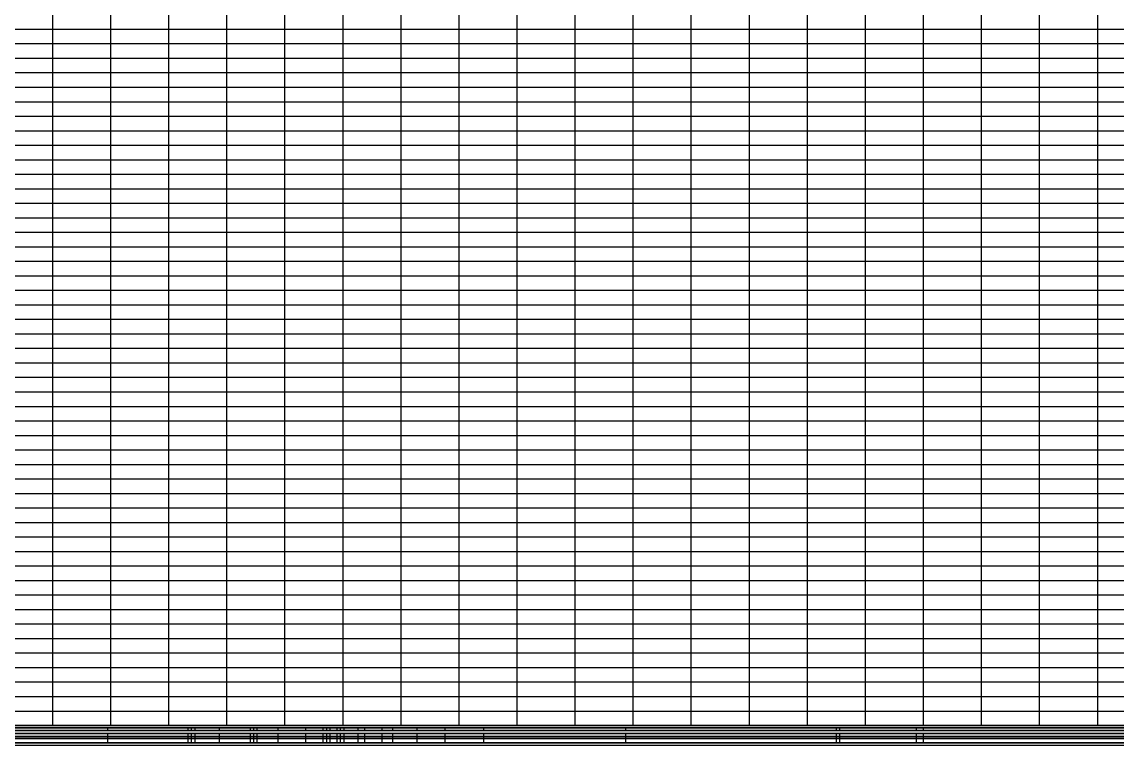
# Model space of a CAD drawing. Header units: metres. Extents: x 575895 to 634487, y 3214622 to 3222739.
# Drawn here: x 602897 to 606670, y 3215168 to 3217661 of the extents above; entities that cross this region are included whole.
import ezdxf

# ---------------------------------------------------------------- set-up
doc = ezdxf.new("R2010")
doc.units = ezdxf.units.M
for name, color, linetype in [('C-ROAD-PROF-GRID-MAJR', 8, 'Continuous'), ('C-ROAD-PROF-TTLB', 5, 'Continuous'), ('TXT HOR', 2, 'Continuous')]:
    doc.layers.add(name, color=color, linetype=linetype)

msp = doc.modelspace()

# ---------------------------------------------------------------- linework, layer by layer
at = {"layer": 'C-ROAD-PROF-GRID-MAJR', "color": 8, "linetype": 'Continuous', "lineweight": -3, "ltscale": 0.6}
for p, q in [((604002.9, 3215235.7), (604002.9, 3219993.6)), ((603802.9, 3215235.7), (603802.9, 3219903.1)), ((604202.9, 3215235.7), (604202.9, 3219864.1)), ((604402.9, 3215235.7), (604402.9, 3219873.7)), ((604802.9, 3215235.7), (604802.9, 3219878.6)), ((604602.9, 3215235.7), (604602.9, 3219855.4)), ((605002.9, 3215235.7), (605002.9, 3219847.3)), ((605202.9, 3215235.7), (605202.9, 3219834.3)), ((603602.9, 3215235.7), (603602.9, 3219787.5)), ((605402.9, 3215235.7), (605402.9, 3219807.6)), ((605602.9, 3215235.7), (605602.9, 3219792.3)), ((605802.9, 3215235.7), (605802.9, 3219802.8)), ((606002.9, 3215235.7), (606002.9, 3219753.8)), ((606202.9, 3215235.7), (606202.9, 3219765.8)), ((606402.9, 3215235.7), (606402.9, 3219726)), ((606602.9, 3215235.7), (606602.9, 3219724)), ((603002.9, 3215235.7), (603002.9, 3219698.8)), ((603202.9, 3215235.7), (603202.9, 3219700.8)), ((603402.9, 3215235.7), (603402.9, 3219702.8)), ((578887.7, 3217635.7), (634202.9, 3217635.7)), ((578337, 3217585.7), (634202.9, 3217585.7)), ((577365.6, 3217535.7), (634202.9, 3217535.7)), ((577266.7, 3217485.7), (634202.9, 3217485.7)), ((576892.4, 3217435.7), (634202.9, 3217435.7)), ((576738.6, 3217385.7), (634202.9, 3217385.7)), ((576102.9, 3217335.7), (634202.9, 3217335.7)), ((576102.9, 3217285.7), (634202.9, 3217285.7)), ((576102.9, 3217235.7), (634202.9, 3217235.7)), ((576102.9, 3217185.7), (634202.9, 3217185.7)), ((576102.9, 3217135.7), (634202.9, 3217135.7)), ((576102.9, 3217085.7), (634202.9, 3217085.7)), ((576102.9, 3217035.7), (634202.9, 3217035.7)), ((576102.9, 3216985.7), (634202.9, 3216985.7)), ((576102.9, 3216935.7), (634202.9, 3216935.7)), ((576102.9, 3216885.7), (634202.9, 3216885.7)), ((576102.9, 3216835.7), (634202.9, 3216835.7)), ((576102.9, 3216785.7), (634202.9, 3216785.7)), ((576102.9, 3216735.7), (634202.9, 3216735.7)), ((576102.9, 3216685.7), (634202.9, 3216685.7)), ((576102.9, 3216635.7), (634202.9, 3216635.7)), ((576102.9, 3216585.7), (634202.9, 3216585.7)), ((576102.9, 3216535.7), (634202.9, 3216535.7)), ((576102.9, 3216485.7), (634202.9, 3216485.7)), ((576102.9, 3216435.7), (634202.9, 3216435.7)), ((576102.9, 3216385.7), (634202.9, 3216385.7)), ((576102.9, 3216335.7), (634202.9, 3216335.7)), ((576102.9, 3216285.7), (634202.9, 3216285.7)), ((576102.9, 3216235.7), (634202.9, 3216235.7)), ((576102.9, 3216185.7), (634202.9, 3216185.7)), ((576102.9, 3216135.7), (634202.9, 3216135.7)), ((576102.9, 3216085.7), (634202.9, 3216085.7)), ((576102.9, 3216035.7), (634202.9, 3216035.7)), ((576102.9, 3215985.7), (634202.9, 3215985.7)), ((576102.9, 3215935.7), (634202.9, 3215935.7)), ((576102.9, 3215885.7), (634202.9, 3215885.7)), ((576102.9, 3215835.7), (634202.9, 3215835.7)), ((576102.9, 3215785.7), (634202.9, 3215785.7)), ((576102.9, 3215735.7), (634202.9, 3215735.7)), ((576102.9, 3215685.7), (634202.9, 3215685.7)), ((576102.9, 3215635.7), (634202.9, 3215635.7)), ((576102.9, 3215585.7), (634202.9, 3215585.7)), ((576102.9, 3215535.7), (634202.9, 3215535.7)), ((576102.9, 3215485.7), (634202.9, 3215485.7)), ((576102.9, 3215435.7), (634202.9, 3215435.7)), ((576102.9, 3215385.7), (634202.9, 3215385.7)), ((576102.9, 3215335.7), (634202.9, 3215335.7)), ((576102.9, 3215285.7), (634202.9, 3215285.7)), ((576102.9, 3215235.7), (634202.9, 3215235.7))]:
    msp.add_line(p, q, dxfattribs=at)
at = {"layer": 'C-ROAD-PROF-TTLB', "color": 5, "linetype": 'Continuous', "lineweight": -3}
for points in [[(576102.9, 3215228.2), (634304.9, 3215228.2), (634304.9, 3215235.7), (576102.9, 3215235.7)], [(576102.9, 3215218.2), (634304.9, 3215218.2), (634304.9, 3215228.2), (576102.9, 3215228.2)], [(576102.9, 3215208.2), (634304.9, 3215208.2), (634304.9, 3215218.2), (576102.9, 3215218.2)], [(576102.9, 3215198.2), (634304.9, 3215198.2), (634304.9, 3215208.2), (576102.9, 3215208.2)], [(576102.9, 3215190.7), (634304.9, 3215190.7), (634304.9, 3215198.2), (576102.9, 3215198.2)], [(576102.9, 3215175.7), (634304.9, 3215175.7), (634304.9, 3215190.7), (576102.9, 3215190.7)], [(576102.9, 3215168.2), (634304.9, 3215168.2), (634304.9, 3215175.7), (576102.9, 3215175.7)]]:
    msp.add_3dface(points, dxfattribs=at)
at = {"layer": 'TXT HOR', "color": 255, "linetype": 'Continuous', "lineweight": -3}
for p, q in [((603193.2, 3215218.2), (603193.2, 3215228.2)), ((603193.2, 3215218.2), (603193.2, 3215215.7)), ((603469.3, 3215218.2), (603469.3, 3215228.2)), ((603469.3, 3215218.2), (603469.3, 3215215.7)), ((603481.4, 3215218.2), (603481.4, 3215228.2)), ((603481.4, 3215218.2), (603481.4, 3215215.7)), ((603493.1, 3215218.2), (603493.1, 3215228.2)), ((603493.1, 3215218.2), (603493.1, 3215215.7)), ((603576.9, 3215218.2), (603576.9, 3215228.2)), ((603576.9, 3215218.2), (603576.9, 3215215.7)), ((603683.9, 3215218.2), (603683.9, 3215228.2)), ((603683.9, 3215218.2), (603683.9, 3215215.7)), ((603695.8, 3215218.2), (603695.8, 3215228.2)), ((603695.8, 3215218.2), (603695.8, 3215215.7)), ((603707.4, 3215218.2), (603707.4, 3215228.2)), ((603707.4, 3215218.2), (603707.4, 3215215.7)), ((603779, 3215218.2), (603779, 3215228.2)), ((603779, 3215218.2), (603779, 3215215.7)), ((603874.7, 3215218.2), (603874.7, 3215228.2)), ((603874.7, 3215218.2), (603874.7, 3215215.7)), ((603935, 3215218.2), (603935, 3215228.2)), ((603935, 3215218.2), (603935, 3215215.7)), ((603946.9, 3215218.2), (603946.9, 3215228.2)), ((603946.9, 3215218.2), (603946.9, 3215215.7)), ((603958.9, 3215218.2), (603958.9, 3215228.2)), ((603958.9, 3215218.2), (603958.9, 3215215.7)), ((603982.7, 3215218.2), (603982.7, 3215228.2)), ((603982.7, 3215218.2), (603982.7, 3215215.7)), ((603994.8, 3215218.2), (603994.8, 3215228.2)), ((603994.8, 3215218.2), (603994.8, 3215215.7)), ((604007, 3215218.2), (604007, 3215228.2)), ((604007, 3215218.2), (604007, 3215215.7)), ((604055.1, 3215218.2), (604055.1, 3215228.2)), ((604055.1, 3215218.2), (604055.1, 3215215.7)), ((604078.4, 3215218.2), (604078.4, 3215228.2)), ((604078.4, 3215218.2), (604078.4, 3215215.7)), ((604138.1, 3215218.2), (604138.1, 3215228.2)), ((604138.1, 3215218.2), (604138.1, 3215215.7)), ((604174.3, 3215218.2), (604174.3, 3215228.2)), ((604174.3, 3215218.2), (604174.3, 3215215.7)), ((604258.4, 3215218.2), (604258.4, 3215228.2)), ((604258.4, 3215218.2), (604258.4, 3215215.7)), ((604354.6, 3215218.2), (604354.6, 3215228.2)), ((604354.6, 3215218.2), (604354.6, 3215215.7)), ((604487.9, 3215218.2), (604487.9, 3215228.2)), ((604487.9, 3215218.2), (604487.9, 3215215.7)), ((604977.5, 3215218.2), (604977.5, 3215228.2)), ((604977.5, 3215218.2), (604977.5, 3215215.7)), ((605702.8, 3215218.2), (605702.8, 3215228.2)), ((605702.8, 3215218.2), (605702.8, 3215215.7)), ((605714.8, 3215218.2), (605714.8, 3215228.2)), ((605714.8, 3215218.2), (605714.8, 3215215.7)), ((605978.6, 3215218.2), (605978.6, 3215228.2)), ((605978.6, 3215218.2), (605978.6, 3215215.7)), ((606002.5, 3215218.2), (606002.5, 3215228.2)), ((606002.5, 3215218.2), (606002.5, 3215215.7)), ((603193.2, 3215175.7), (603193.2, 3215210.7)), ((603469.3, 3215175.7), (603469.3, 3215210.7)), ((603481.4, 3215175.7), (603481.4, 3215210.7)), ((603493.1, 3215175.7), (603493.1, 3215210.7)), ((603576.9, 3215175.7), (603576.9, 3215210.7)), ((603683.9, 3215175.7), (603683.9, 3215210.7)), ((603695.8, 3215175.7), (603695.8, 3215210.7)), ((603707.4, 3215175.7), (603707.4, 3215210.7)), ((603779, 3215175.7), (603779, 3215210.7)), ((603874.7, 3215175.7), (603874.7, 3215210.7)), ((603935, 3215175.7), (603935, 3215210.7)), ((603946.9, 3215175.7), (603946.9, 3215210.7)), ((603958.9, 3215175.7), (603958.9, 3215210.7)), ((603982.7, 3215175.7), (603982.7, 3215210.7)), ((603994.8, 3215175.7), (603994.8, 3215210.7)), ((604007, 3215175.7), (604007, 3215210.7)), ((604055.1, 3215175.7), (604055.1, 3215210.7)), ((604078.4, 3215175.7), (604078.4, 3215210.7)), ((604138.1, 3215175.7), (604138.1, 3215210.7)), ((604174.3, 3215175.7), (604174.3, 3215210.7)), ((604258.4, 3215175.7), (604258.4, 3215210.7)), ((604354.6, 3215175.7), (604354.6, 3215210.7)), ((604487.9, 3215175.7), (604487.9, 3215210.7)), ((604977.5, 3215175.7), (604977.5, 3215210.7)), ((605702.8, 3215175.7), (605702.8, 3215210.7)), ((605714.8, 3215175.7), (605714.8, 3215210.7)), ((605978.6, 3215175.7), (605978.6, 3215210.7)), ((606002.5, 3215175.7), (606002.5, 3215210.7))]:
    msp.add_line(p, q, dxfattribs=at)

doc.saveas('drawing.dxf')
